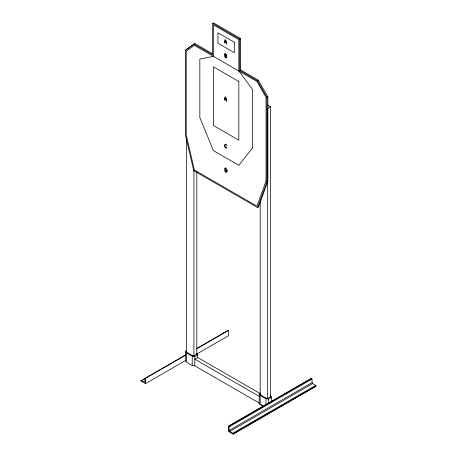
<?xml version="1.0" encoding="UTF-8"?>
<svg xmlns="http://www.w3.org/2000/svg" width="457" height="457" viewBox="0 0 457 457"><rect width="100%" height="100%" fill="white"/><g stroke="black" fill="none" stroke-linecap="round" stroke-linejoin="round"><path stroke-width="0.69" d="M186.45 351.679L186.884 352.427L193.38 356.032L196.87 354.015M260.182 394.242L260.61 394.991L267.111 398.595L270.55 396.904L270.116 396.156M257.628 207.569L266.957 181.709L266.957 97.307L257.354 80.672L239.742 70.509L239.742 39.085L212.534 23.376L212.534 54.794L193.985 44.089L185.319 50.316L185.319 134.558L193.722 170.672L257.628 207.569L258.531 207.044L267.865 181.183L267.865 96.781L258.262 80.152L240.65 69.984L239.742 70.509M185.491 360.544L145.555 383.6L140.95 380.944L141.333 380.498L144.812 382.309L145.092 378.145L145.555 378.282L185.491 355.226M223.89 332.833L224.278 332.61M227.923 330.508L228.5 330.394L228.5 335.712L197.167 353.804M186.742 350.513L185.393 351.564C187.776 353.924 191.346 356.357 194.802 356.5L197.687 354.838L197.881 354.455L196.818 353.341M260.467 393.077L259.119 394.128C261.501 396.487 265.071 398.921 268.533 399.064L271.412 397.401L271.292 396.47L270.55 395.905M259.313 393.745L259.119 403.44L260.182 404.554L263.638 406.547M212.819 53.915L194.888 43.564L185.319 50.316M212.534 23.376L213.436 22.85L240.65 38.559L240.65 69.984M193.985 44.089L194.888 43.564M239.742 39.085L240.65 38.559M257.354 80.672L258.262 80.152M266.957 97.307L267.865 96.781M270.55 397.659L270.55 106.749L267.671 108.412L267.671 398.607M266.957 181.709L267.865 181.183M140.95 380.721L185.919 354.758M196.59 348.6L228.311 330.285M140.95 380.944L142.178 380.23M143.407 379.521L144.635 378.813M196.55 348.84L228.5 330.394M260.353 393.677L197.687 357.5L194.802 359.162L259.313 396.408M228.5 426.17L311.446 378.282L311.908 378.682L312.188 383.172L315.667 385.377L316.05 386.262L233.11 434.15L228.5 431.488L228.5 426.17L229.077 426.947L229.248 431.06L232.722 433.265L233.11 434.15M228.689 426.278L311.634 378.39M229.077 426.947L312.022 379.059M229.077 430.494L312.022 382.606M229.654 431.488L312.594 383.6M232.722 433.265L315.667 385.377M233.11 433.933L316.05 386.045M259.313 403.057L194.802 365.811C191.346 365.669 187.776 363.235 185.393 360.876L185.588 351.176M267.671 105.087L270.55 106.749M261.187 404.634L262.341 405.302M271.412 397.401L271.412 402.057M268.533 399.064L268.533 403.057M265.94 398.567L265.94 404.554M260.182 202.485L260.182 394.997M260.182 395.242L260.182 404.554M197.687 354.838L197.687 357.5M196.818 171.941L196.818 354.386M194.802 356.5L194.802 365.811M193.939 170.038L193.939 356.049M192.214 356.003L192.214 365.314M186.45 137.923L186.45 352.438M186.45 352.673L186.45 361.984M145.555 378.282L145.555 383.6M226.729 147.965C223.599 149.119 224.198 141.219 226.712 145.349C224.193 142.79 224.387 147.879 226.729 147.965M226.838 170.792L226.683 171.598A1.194 0.691 60 0 1 226.215 171.798L225.272 171.341L225.272 168.507L226.232 169.164A1.297 0.748 60 0 1 226.695 169.924L226.838 170.792M227.278 171.027C224.039 176.813 223.627 161.492 227.278 171.027M226.666 55.417L226.638 55.645A0.943 0.543 60 0 1 226.244 55.948C227.992 57.348 225.672 58.776 224.787 56.857C223.267 52.327 225.975 53.001 226.666 55.417M226.232 55.211L225.941 55.6L225.204 55.223L225.204 54.046L226.232 55.211M226.421 56.982L226.061 57.348L225.204 56.891L225.204 55.611L226.421 56.982M224.29 42.592L224.661 42.941L224.93 42.204L226.204 42.941C228.06 48.642 225.187 33.607 224.29 42.592M224.29 99.792L224.661 100.14L224.93 99.403L226.204 100.14C228.06 105.847 225.187 90.806 224.29 99.792M266.048 181.012L256.977 206.147L194.391 170.015L186.228 134.924L186.228 51.235L194.391 45.369L256.977 81.506L266.048 97.215L266.048 181.012M225.558 40.433L225.033 41.89L226.095 42.507L225.564 40.439M225.558 97.632L225.033 99.089L226.095 99.706L225.564 97.638M252.441 148.017L238.84 165.297L213.436 150.633L199.835 117.643L199.835 58.987L213.436 56.365L213.436 24.946L238.84 39.61L238.84 71.029L252.441 89.361L252.441 148.017M234.304 42.227L217.972 32.801L217.972 43.272L234.304 52.704L234.304 42.227M238.84 81.506L213.436 66.842L213.436 125.498L238.84 140.162L238.84 81.506"/></g></svg>
